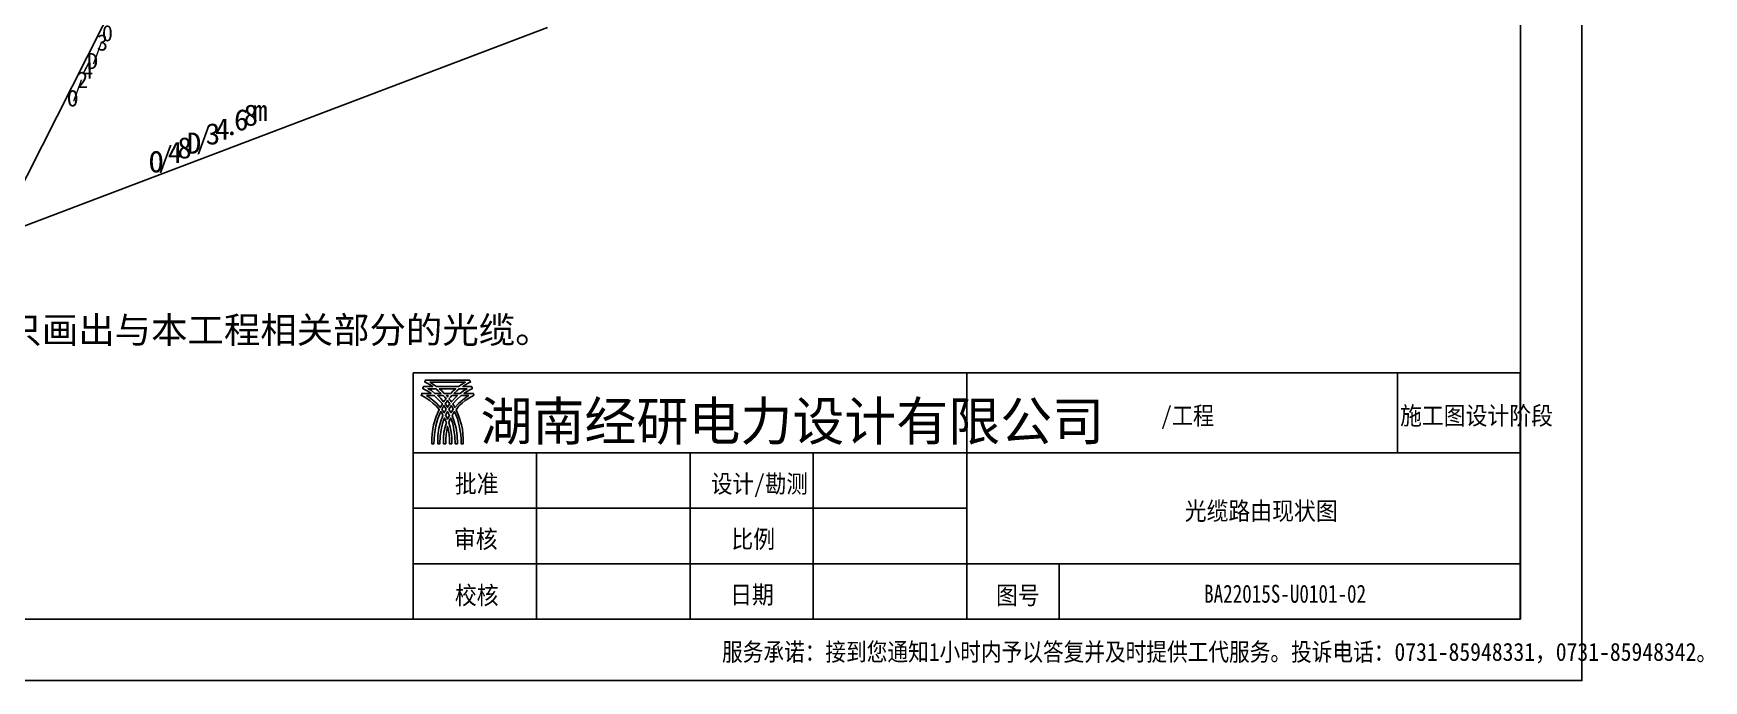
# Model space of a CAD drawing. Header units: metres. Extents: x 17 to 1264, y 17 to 859.
# Drawn here: x 494 to 1264, y 17 to 315 of the extents above; entities that cross this region are included whole.
import ezdxf

# ---------------------------------------------------------------- set-up
doc = ezdxf.new("R2010")
doc.units = ezdxf.units.M
for name, color, linetype in [('LINES', 7, 'Continuous'), ('POLYLINES', 4, 'Continuous'), ('RECTS', 7, 'Continuous'), ('TEXTS', 3, 'Continuous')]:
    doc.layers.add(name, color=color, linetype=linetype)

msp = doc.modelspace()

# ---------------------------------------------------------------- linework, layer by layer
at = {"layer": 'LINES'}
for p, q in [((1179.14, 45.22), (1179.14, 830.45)), ((550.65, 367.92), (467.42, 203.4)), ((730.79, 317.88), (421.77, 200.59)), ((668.87, 158.69), (1179.07, 158.69)), ((668.87, 45.22), (668.87, 158.69)), ((924.04, 158.69), (924.04, 45.36)), ((1122.47, 121.82), (1122.47, 158.83)), ((1179.07, 158.69), (1179.07, 45.22)), ((668.87, 121.82), (1179.07, 121.82)), ((725.61, 45.36), (725.61, 121.82)), ((796.46, 121.82), (796.46, 45.36)), ((853.19, 45.36), (853.19, 121.82)), ((924.04, 96.34), (668.87, 96.34)), ((935.13, 70.7), (668.87, 70.7)), ((935.13, 70.7), (1179.07, 70.7)), ((966.52, 45.22), (966.52, 70.7)), ((87.76, 45.22), (1179.14, 45.22)), ((1179.07, 45.22), (668.87, 45.22))]:
    msp.add_line(p, q, dxfattribs=at)
at = {"layer": 'POLYLINES'}
for points in [[(696.81, 148.32), (696.81, 148.61), (696.67, 148.75), (696.67, 148.9), (696.52, 149.04), (696.52, 149.18), (696.23, 149.18), (695.8, 149.18), (694.36, 149.18), (692.92, 149.18), (692.35, 149.18), (692.2, 149.18), (693.79, 150.19), (694.94, 150.91), (695.8, 151.34), (695.95, 151.34), (696.09, 151.49), (695.95, 151.63), (695.95, 151.92), (695.95, 152.06), (695.8, 152.06), (695.8, 152.21), (695.66, 152.35), (695.51, 152.35), (695.08, 152.35), (693.64, 152.35), (692.2, 152.35), (691.77, 152.35), (691.63, 152.35), (693.07, 153.36), (694.22, 153.94), (694.94, 154.37), (695.23, 154.37), (695.23, 154.51), (695.08, 154.66), (695.08, 154.94), (694.94, 155.23), (694.79, 155.38), (694.65, 155.38), (693.93, 155.38), (692.92, 155.38), (691.63, 155.38), (690.19, 155.38), (688.46, 155.38), (684.71, 155.38), (680.97, 155.38), (679.24, 155.38), (677.66, 155.38), (676.36, 155.38), (675.35, 155.38), (674.78, 155.38), (674.49, 155.38), (674.49, 155.23), (674.35, 155.09), (674.35, 154.94), (674.2, 154.66), (674.06, 154.51), (674.2, 154.37), (674.35, 154.37), (675.21, 153.94), (676.36, 153.36), (677.8, 152.35), (677.66, 152.35), (677.08, 152.35), (675.64, 152.35), (674.2, 152.35), (673.77, 152.35), (673.63, 152.35), (673.48, 152.21), (673.48, 152.06), (673.48, 151.92), (673.34, 151.78), (673.19, 151.49), (673.34, 151.34), (673.48, 151.34), (674.35, 150.91), (675.64, 150.19), (677.08, 149.18), (676.94, 149.18), (676.51, 149.18), (674.92, 149.18), (673.48, 149.18), (673.05, 149.18), (672.91, 149.18), (672.76, 149.18), (672.76, 149.04), (672.76, 148.9), (672.76, 148.75), (672.62, 148.75), (672.62, 148.46), (672.47, 148.32), (672.76, 148.18), (673.34, 147.89), (674.2, 147.46), (675.21, 146.74), (676.51, 145.87), (677.95, 144.72), (679.39, 143.42), (680.83, 141.84), (679.39, 138.53), (678.23, 134.78), (677.95, 132.77), (677.51, 130.61), (677.37, 128.3), (677.37, 126), (677.51, 126), (677.95, 126), (678.23, 126), (678.38, 126), (678.52, 128.16), (678.67, 130.32), (679.24, 134.21), (680.25, 137.66), (681.55, 140.83), (682.12, 139.97), (682.55, 139.1), (681.55, 136.37), (680.68, 133.2), (680.25, 129.74), (680.11, 126), (680.25, 126), (680.68, 126), (680.97, 126), (681.11, 126), (681.26, 129.46), (681.69, 132.48), (682.27, 135.36), (683.27, 137.95), (683.71, 136.8), (684.14, 135.79), (683.56, 133.63), (682.99, 131.33), (682.84, 128.74), (682.84, 126), (682.99, 126), (683.27, 126), (683.71, 126), (683.85, 126), (683.85, 128.16), (683.99, 130.32), (684.28, 132.19), (684.71, 134.06), (685.15, 132.19), (685.43, 130.32), (685.58, 128.16), (685.58, 126), (685.72, 126), (686.01, 126), (686.44, 126), (686.59, 126), (686.59, 128.74), (686.3, 131.33), (685.87, 133.63), (685.29, 135.79), (685.58, 136.8), (686.15, 137.81), (687.02, 135.36), (687.59, 132.48), (688.03, 129.31), (688.17, 126), (688.31, 126), (688.75, 126), (689.03, 126), (689.18, 126), (689.03, 129.74), (688.6, 133.2), (687.74, 136.22), (686.73, 139.1), (687.31, 139.97), (687.88, 140.83), (689.18, 137.66), (690.04, 134.21), (690.76, 130.32), (690.91, 128.16), (690.91, 126), (691.05, 126), (691.48, 126), (691.77, 126), (691.91, 126), (691.91, 128.3), (691.77, 130.61), (691.48, 132.77), (691.05, 134.78), (689.9, 138.53), (688.6, 141.7), (689.9, 143.42), (691.34, 144.72), (692.78, 145.87), (694.07, 146.74), (695.23, 147.46), (696.09, 147.89), (696.67, 148.18), (696.81, 148.32)], [(696.81, 148.32), (696.81, 148.61), (696.67, 148.75), (696.67, 148.9), (696.52, 149.04), (696.52, 149.18), (696.23, 149.18), (695.8, 149.18), (694.36, 149.18), (692.92, 149.18), (692.35, 149.18), (692.2, 149.18), (693.79, 150.19), (694.94, 150.91), (695.8, 151.34), (695.95, 151.34), (696.09, 151.49), (695.95, 151.63), (695.95, 151.92), (695.95, 152.06), (695.8, 152.06), (695.8, 152.21), (695.66, 152.35), (695.51, 152.35), (695.08, 152.35), (693.64, 152.35), (692.2, 152.35), (691.77, 152.35), (691.63, 152.35), (693.07, 153.36), (694.22, 153.94), (694.94, 154.37), (695.23, 154.37), (695.23, 154.51), (695.08, 154.66), (695.08, 154.94), (694.94, 155.23), (694.79, 155.38), (694.65, 155.38), (693.93, 155.38), (692.92, 155.38), (691.63, 155.38), (690.19, 155.38), (688.46, 155.38), (684.71, 155.38), (680.97, 155.38), (679.24, 155.38), (677.66, 155.38), (676.36, 155.38), (675.35, 155.38), (674.78, 155.38), (674.49, 155.38), (674.49, 155.23), (674.35, 155.09), (674.35, 154.94), (674.2, 154.66), (674.06, 154.51), (674.2, 154.37), (674.35, 154.37), (675.21, 153.94), (676.36, 153.36), (677.8, 152.35), (677.66, 152.35), (677.08, 152.35), (675.64, 152.35), (674.2, 152.35), (673.77, 152.35), (673.63, 152.35), (673.48, 152.21), (673.48, 152.06), (673.48, 151.92), (673.34, 151.78), (673.19, 151.49), (673.34, 151.34), (673.48, 151.34), (674.35, 150.91), (675.64, 150.19), (677.08, 149.18), (676.94, 149.18), (676.51, 149.18), (674.92, 149.18), (673.48, 149.18), (673.05, 149.18), (672.91, 149.18), (672.76, 149.18), (672.76, 149.04), (672.76, 148.9), (672.76, 148.75), (672.62, 148.75), (672.62, 148.46), (672.47, 148.32), (672.76, 148.18), (673.34, 147.89), (674.2, 147.46), (675.21, 146.74), (676.51, 145.87), (677.95, 144.72), (679.39, 143.42), (680.83, 141.84), (679.39, 138.53), (678.23, 134.78), (677.95, 132.77), (677.51, 130.61), (677.37, 128.3), (677.37, 126), (677.51, 126), (677.95, 126), (678.23, 126), (678.38, 126), (678.52, 128.16), (678.67, 130.32), (679.24, 134.21), (680.25, 137.66), (681.55, 140.83), (682.12, 139.97), (682.55, 139.1), (681.55, 136.37), (680.68, 133.2), (680.25, 129.74), (680.11, 126), (680.25, 126), (680.68, 126), (680.97, 126), (681.11, 126), (681.26, 129.46), (681.69, 132.48), (682.27, 135.36), (683.27, 137.95), (683.71, 136.8), (684.14, 135.79), (683.56, 133.63), (682.99, 131.33), (682.84, 128.74), (682.84, 126), (682.99, 126), (683.27, 126), (683.71, 126), (683.85, 126), (683.85, 128.16), (683.99, 130.32), (684.28, 132.19), (684.71, 134.06), (685.15, 132.19), (685.43, 130.32), (685.58, 128.16), (685.58, 126), (685.72, 126), (686.01, 126), (686.44, 126), (686.59, 126), (686.59, 128.74), (686.3, 131.33), (685.87, 133.63), (685.29, 135.79), (685.58, 136.8), (686.15, 137.81), (687.02, 135.36), (687.59, 132.48), (688.03, 129.31), (688.17, 126), (688.31, 126), (688.75, 126), (689.03, 126), (689.18, 126), (689.03, 129.74), (688.6, 133.2), (687.74, 136.22), (686.73, 139.1), (687.31, 139.97), (687.88, 140.83), (689.18, 137.66), (690.04, 134.21), (690.76, 130.32), (690.91, 128.16), (690.91, 126), (691.05, 126), (691.48, 126), (691.77, 126), (691.91, 126), (691.91, 128.3), (691.77, 130.61), (691.48, 132.77), (691.05, 134.78), (689.9, 138.53), (688.6, 141.7), (689.9, 143.42), (691.34, 144.72), (692.78, 145.87), (694.07, 146.74), (695.23, 147.46), (696.09, 147.89), (696.67, 148.18), (696.81, 148.32)], [(676.51, 154.37), (676.79, 154.37), (677.23, 154.37), (678.09, 154.37), (679.1, 154.37), (681.69, 154.37), (684.71, 154.37), (687.59, 154.37), (690.19, 154.37), (691.34, 154.37), (692.06, 154.37), (692.63, 154.37), (692.78, 154.37), (691.34, 153.5), (689.75, 152.35), (689.61, 152.35), (689.32, 152.35), (688.89, 152.35), (688.17, 152.35), (686.59, 152.35), (684.71, 152.35), (682.84, 152.35), (681.11, 152.35), (680.54, 152.35), (679.96, 152.35), (679.67, 152.35), (679.53, 152.35), (677.95, 153.5), (676.51, 154.37)], [(676.51, 154.37), (676.79, 154.37), (677.23, 154.37), (678.09, 154.37), (679.1, 154.37), (681.69, 154.37), (684.71, 154.37), (687.59, 154.37), (690.19, 154.37), (691.34, 154.37), (692.06, 154.37), (692.63, 154.37), (692.78, 154.37), (691.34, 153.5), (689.75, 152.35), (689.61, 152.35), (689.32, 152.35), (688.89, 152.35), (688.17, 152.35), (686.59, 152.35), (684.71, 152.35), (682.84, 152.35), (681.11, 152.35), (680.54, 152.35), (679.96, 152.35), (679.67, 152.35), (679.53, 152.35), (677.95, 153.5), (676.51, 154.37)], [(674.92, 148.18), (675.07, 148.18), (675.5, 148.18), (676.65, 148.18), (677.95, 148.18), (678.38, 148.18), (678.52, 148.18), (680.39, 146.45), (682.27, 144.43), (681.83, 143.57), (681.26, 142.7), (679.67, 144.58), (677.95, 146.16), (676.36, 147.31), (674.92, 148.18)], [(674.92, 148.18), (675.07, 148.18), (675.5, 148.18), (676.65, 148.18), (677.95, 148.18), (678.38, 148.18), (678.52, 148.18), (680.39, 146.45), (682.27, 144.43), (681.83, 143.57), (681.26, 142.7), (679.67, 144.58), (677.95, 146.16), (676.36, 147.31), (674.92, 148.18)], [(675.79, 151.34), (675.64, 151.34), (675.93, 151.34), (676.22, 151.34), (677.51, 151.34), (678.67, 151.34), (679.1, 151.34), (679.24, 151.34), (680.39, 150.34), (681.69, 149.18), (681.55, 149.18), (681.26, 149.18), (680.25, 149.18), (679.24, 149.18), (678.95, 149.18), (678.81, 149.18), (677.23, 150.48), (675.79, 151.34)], [(675.79, 151.34), (675.64, 151.34), (675.93, 151.34), (676.22, 151.34), (677.51, 151.34), (678.67, 151.34), (679.1, 151.34), (679.24, 151.34), (680.39, 150.34), (681.69, 149.18), (681.55, 149.18), (681.26, 149.18), (680.25, 149.18), (679.24, 149.18), (678.95, 149.18), (678.81, 149.18), (677.23, 150.48), (675.79, 151.34)], [(682.7, 148.18), (683.42, 147.46), (683.99, 146.74), (683.42, 146.02), (682.84, 145.3), (681.55, 146.88), (680.11, 148.18), (680.25, 148.18), (680.54, 148.18), (681.4, 148.18), (682.27, 148.18), (682.55, 148.18), (682.7, 148.18)], [(682.7, 148.18), (683.42, 147.46), (683.99, 146.74), (683.42, 146.02), (682.84, 145.3), (681.55, 146.88), (680.11, 148.18), (680.25, 148.18), (680.54, 148.18), (681.4, 148.18), (682.27, 148.18), (682.55, 148.18), (682.7, 148.18)], [(680.83, 151.34), (680.97, 151.34), (681.26, 151.34), (682.12, 151.34), (683.27, 151.34), (684.71, 151.34), (686.01, 151.34), (687.31, 151.34), (688.17, 151.34), (688.31, 151.34), (688.46, 151.34), (687.31, 150.34), (686.15, 149.18), (686.01, 149.18), (685.72, 149.18), (684.71, 149.18), (683.71, 149.18), (683.27, 149.18), (683.13, 149.18), (681.98, 150.34), (680.83, 151.34)], [(680.83, 151.34), (680.97, 151.34), (681.26, 151.34), (682.12, 151.34), (683.27, 151.34), (684.71, 151.34), (686.01, 151.34), (687.31, 151.34), (688.17, 151.34), (688.31, 151.34), (688.46, 151.34), (687.31, 150.34), (686.15, 149.18), (686.01, 149.18), (685.72, 149.18), (684.71, 149.18), (683.71, 149.18), (683.27, 149.18), (683.13, 149.18), (681.98, 150.34), (680.83, 151.34)], [(685.15, 148.18), (684.86, 147.89), (684.71, 147.6), (684.43, 147.89), (684.14, 148.18), (684.28, 148.18), (684.71, 148.18), (685, 148.18), (685.15, 148.18)], [(685.15, 148.18), (684.86, 147.89), (684.71, 147.6), (684.43, 147.89), (684.14, 148.18), (684.28, 148.18), (684.71, 148.18), (685, 148.18), (685.15, 148.18)], [(685.29, 146.74), (686.01, 147.46), (686.59, 148.18), (686.73, 148.18), (687.02, 148.18), (687.88, 148.18), (688.89, 148.18), (689.18, 148.18), (687.88, 146.88), (686.44, 145.3), (685.87, 146.02), (685.29, 146.74)], [(685.29, 146.74), (686.01, 147.46), (686.59, 148.18), (686.73, 148.18), (687.02, 148.18), (687.88, 148.18), (688.89, 148.18), (689.18, 148.18), (687.88, 146.88), (686.44, 145.3), (685.87, 146.02), (685.29, 146.74)], [(694.51, 148.18), (694.36, 148.18), (693.07, 147.31), (691.48, 146.16), (689.75, 144.58), (688.03, 142.7), (687.59, 143.57), (687.02, 144.43), (688.89, 146.45), (690.91, 148.18), (691.05, 148.18), (691.34, 148.18), (692.63, 148.18), (693.93, 148.18), (694.22, 148.18), (694.51, 148.18)], [(694.51, 148.18), (694.36, 148.18), (693.07, 147.31), (691.48, 146.16), (689.75, 144.58), (688.03, 142.7), (687.59, 143.57), (687.02, 144.43), (688.89, 146.45), (690.91, 148.18), (691.05, 148.18), (691.34, 148.18), (692.63, 148.18), (693.93, 148.18), (694.22, 148.18), (694.51, 148.18)], [(693.64, 151.34), (692.2, 150.48), (690.47, 149.18), (690.33, 149.18), (690.04, 149.18), (689.03, 149.18), (688.03, 149.18), (687.74, 149.18), (687.59, 149.18), (688.89, 150.34), (690.04, 151.34), (690.19, 151.34), (690.62, 151.34), (691.91, 151.34), (693.07, 151.34), (693.5, 151.34), (693.64, 151.34)], [(693.64, 151.34), (692.2, 150.48), (690.47, 149.18), (690.33, 149.18), (690.04, 149.18), (689.03, 149.18), (688.03, 149.18), (687.74, 149.18), (687.59, 149.18), (688.89, 150.34), (690.04, 151.34), (690.19, 151.34), (690.62, 151.34), (691.91, 151.34), (693.07, 151.34), (693.5, 151.34), (693.64, 151.34)], [(681.98, 141.84), (682.55, 142.7), (682.99, 143.57), (683.56, 142.7), (683.99, 141.98), (683.56, 141.12), (683.13, 140.26), (682.55, 141.12), (681.98, 141.84)], [(681.98, 141.84), (682.55, 142.7), (682.99, 143.57), (683.56, 142.7), (683.99, 141.98), (683.56, 141.12), (683.13, 140.26), (682.55, 141.12), (681.98, 141.84)], [(684.71, 146.02), (685.15, 145.15), (685.72, 144.43), (685.15, 143.71), (684.71, 142.85), (684.14, 143.71), (683.56, 144.43), (684.14, 145.15), (684.71, 146.02)], [(684.71, 146.02), (685.15, 145.15), (685.72, 144.43), (685.15, 143.71), (684.71, 142.85), (684.14, 143.71), (683.56, 144.43), (684.14, 145.15), (684.71, 146.02)], [(684.71, 137.23), (684.28, 138.24), (683.71, 139.1), (684.14, 139.97), (684.71, 140.83), (685.15, 139.97), (685.58, 139.1), (685.15, 138.24), (684.71, 137.23)], [(684.71, 137.23), (684.28, 138.24), (683.71, 139.1), (684.14, 139.97), (684.71, 140.83), (685.15, 139.97), (685.58, 139.1), (685.15, 138.24), (684.71, 137.23)], [(686.15, 140.26), (685.72, 141.12), (685.29, 141.98), (685.87, 142.7), (686.3, 143.57), (686.87, 142.7), (687.31, 141.84), (686.73, 141.12), (686.15, 140.26)], [(686.15, 140.26), (685.72, 141.12), (685.29, 141.98), (685.87, 142.7), (686.3, 143.57), (686.87, 142.7), (687.31, 141.84), (686.73, 141.12), (686.15, 140.26)]]:
    msp.add_lwpolyline(points, dxfattribs=at)
at = {"layer": 'RECTS'}
msp.add_lwpolyline([(16.84, 858.82), (1207.43, 858.82), (1207.43, 16.85), (16.84, 16.85)], dxfattribs=at)

# ---------------------------------------------------------------- texts
at = {"layer": 'TEXTS'}
for s, height, p in [('0', 7.51, (525.34, 311.49)), ('/', 7.51, (520.76, 302.9)), ('3', 7.51, (523.05, 307.19)), ('4', 7.51, (516.18, 294.31)), ('D', 7.51, (518.47, 298.61)), ('/', 7.51, (511.61, 285.73)), ('2', 7.51, (513.89, 290.02)), ('O', 7.51, (509.32, 281.43)), ('6', 9.79, (586.29, 270.43)), ('8', 9.79, (590.65, 272.58)), ('m', 9.79, (595.01, 274.73)), ('D', 9.79, (564.48, 259.66)), ('/', 9.79, (568.84, 261.81)), ('3', 9.79, (573.2, 263.96)), ('4', 9.79, (577.57, 266.12)), ('.', 9.79, (581.93, 268.27)), ('/', 9.79, (551.39, 253.19)), ('4', 9.79, (555.76, 255.35)), ('8', 9.79, (560.12, 257.5)), ('O', 9.79, (547.03, 251.04))]:
    msp.add_text(s, height=height, dxfattribs=at).set_placement(p)
for s, height, width, p in [('注：1、本图只画出与本工程相关部分的光缆。', 12.16, 1.061489, (388.22, 172.39)), ('湖南经研电力设计有限公司', 17.78, 1.03637, (699.83, 127.55)), ('/工程', 8.3, 0.897436, (1013.47, 134.81)), ('施工图设计阶段', 8.3, 0.933333, (1123.63, 134.81)), ('批准', 8.3, 0.933333, (688.03, 103.42)), ('设计/勘测', 8.3, 0.913043, (806.11, 103.42)), ('光缆路由现状图', 8.3, 0.933333, (1024.41, 90.89)), ('审核', 8.3, 0.933333, (687.59, 77.93)), ('比例', 8.3, 0.933333, (815.47, 77.93)), ('校核', 8.3, 0.933333, (688.03, 52.01)), ('日期', 8.3, 0.933333, (814.89, 52.3)), ('图号', 8.3, 0.933333, (937.43, 52.01)), ('BA22015S-U0101-02', 8.3, 0.777778, (1033.34, 52.73)), ('服务承诺：接到您通知1小时内予以答复并及时提供工代服务。投诉电话：0731-85948331，0731-85948342。', 8.3, 0.883134, (811.15, 25.94))]:
    msp.add_text(s, height=height, dxfattribs=dict(at, width=width)).set_placement(p)

doc.saveas('drawing.dxf')
